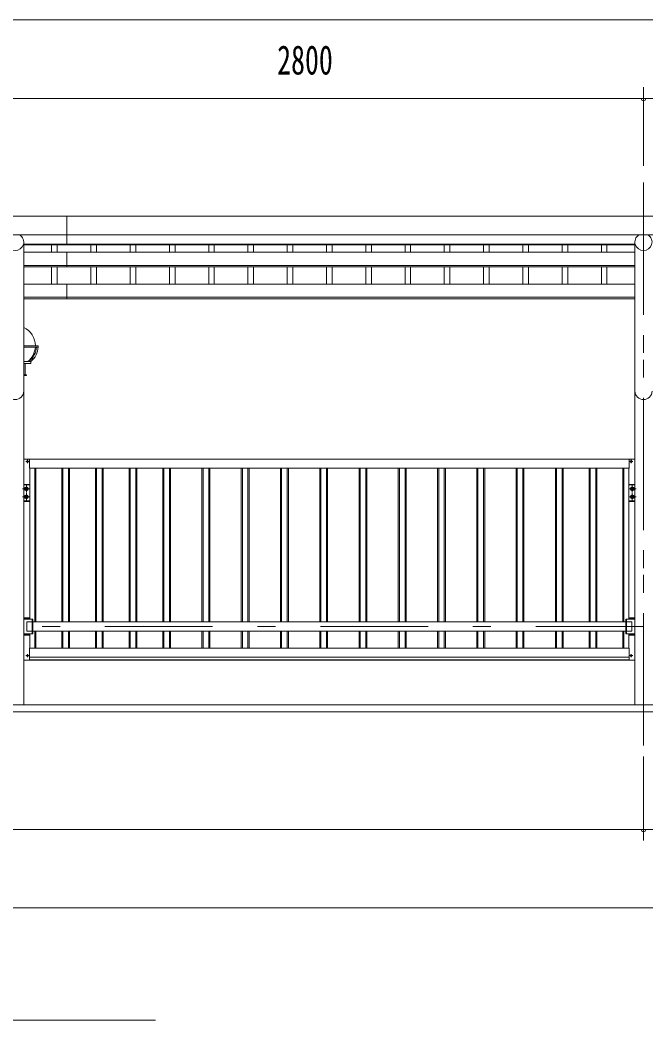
# Model space of a CAD drawing. Units: millimetres, scale not verified. Extents: x -23352 to 23352, y -10500 to 10500.
# Drawn here: x 1211 to 4001, y 420 to 4880 of the extents above; entities that cross this region are included whole.
import ezdxf
from ezdxf.enums import TextEntityAlignment as Align

# ---------------------------------------------------------------- set-up
doc = ezdxf.new("R2010")
doc.units = ezdxf.units.MM
doc.header["$LTSCALE"] = 40
doc.linetypes.add('USER3', pattern=[24, 12, -5, 2, -5])
for name, color, linetype, lineweight in [('0-0_0', 7, 'Continuous', 18), ('0-2_1-0BOLD', 7, 'Continuous', 18), ('0-3_1-2CENTER', 3, 'USER3', 18), ('0-4_1-4THIN', 4, 'Continuous', 18), ('0-5_1-5DIM', 3, 'Continuous', 18)]:
    doc.layers.add(name, color=color, linetype=linetype, lineweight=lineweight)
doc.styles.add('ＭＳ ゴシック', font='')
doc.styles.get('ＭＳ ゴシック').set_extended_font_data('MS Gothic')

msp = doc.modelspace()

# ---------------------------------------------------------------- linework, layer by layer
at = {"layer": '0-0_0'}
for p, q in [((1292.05, 3426.97), (1227.7, 3426.97)), ((1292.05, 3420.97), (1227.7, 3420.97)), ((1292.05, 3420.97), (1292.05, 3426.97)), ((1227.7, 3356.97), (1259.55, 3356.97)), ((1227.7, 3346.97), (1259.55, 3346.97)), ((1234.55, 3296.97), (1234.55, 3346.97)), ((1259.55, 3346.97), (1259.55, 3356.97)), ((1227.7, 3296.97), (1234.55, 3296.97))]:
    msp.add_line(p, q, dxfattribs=at)
for start, end in [(0, 64.91913), (308.94244, 356.17745)]:
    msp.add_arc((1189.55, 3426.97), 90, start, end, dxfattribs=at)
for centre in [(1181.55, 3426.97), (1189.55, 3426.97)]:
    msp.add_ellipse(centre, major_axis=(-102.47, 6.5), ratio=0.92312, start_param=2.3796996, end_param=3.146893, dxfattribs=at)
at = {"layer": '0-2_1-0BOLD'}
for p, q in [((-3593.45, 4004.86), (4222.55, 4004.86)), ((1419.55, 3876.47), (1419.55, 4004.86)), ((4222.55, 3921.21), (-3593.45, 3921.21)), ((1227.7, 1824.67), (1227.7, 3889.24)), ((3951.4, 3889.24), (3951.4, 1824.67)), ((1227.7, 3880.02), (3951.4, 3880.02)), ((3951.4, 3876.47), (1227.7, 3876.47)), ((1227.7, 3844.26), (3951.4, 3844.26)), ((1419.55, 3779.53), (1419.55, 3844.26)), ((1227.7, 3785.43), (3951.4, 3785.43)), ((3951.4, 3779.53), (1227.7, 3779.53)), ((3951.4, 3701.81), (1227.7, 3701.81)), ((1419.55, 3635.83), (1419.55, 3701.81)), ((1227.7, 3644.17), (3951.4, 3644.17)), ((3951.4, 3635.83), (1227.7, 3635.83)), ((1227.7, 3296.97), (1239.55, 3296.97)), ((3951.41, 2920.67), (1227.7, 2920.67)), ((1243.88, 2910.88), (1243.29, 2911.49)), ((1243.88, 2910.46), (1243.29, 2909.85)), ((1244.34, 2911.34), (1243.73, 2911.93)), ((1244.34, 2910.01), (1243.73, 2909.42)), ((1244.75, 2911.34), (1245.36, 2911.93)), ((1244.75, 2910.01), (1245.36, 2909.42)), ((1245.21, 2910.88), (1245.8, 2911.49)), ((1245.21, 2910.46), (1245.8, 2909.85)), ((1252.95, 2880.67), (1252.95, 2920.67)), ((3926.16, 2880.67), (3926.16, 2920.67)), ((3933.89, 2910.88), (3933.3, 2911.49)), ((3933.89, 2910.46), (3933.3, 2909.85)), ((3934.35, 2911.34), (3933.74, 2911.93)), ((3934.35, 2910.01), (3933.74, 2909.42)), ((3934.77, 2911.34), (3935.38, 2911.93)), ((3934.77, 2910.01), (3935.38, 2909.42)), ((3935.22, 2910.88), (3935.81, 2911.49)), ((3935.22, 2910.46), (3935.81, 2909.85)), ((3926.16, 2880.67), (1252.95, 2880.67)), ((1254.55, 2880.67), (1254.55, 2207.67)), ((3924.56, 2880.67), (3924.56, 2207.67)), ((1227.7, 2808.67), (1254.55, 2808.67)), ((1227.7, 2806.37), (1254.55, 2806.37)), ((1239.55, 2796.18), (1233.05, 2792.42)), ((1233.05, 2792.42), (1233.05, 2784.92)), ((1246.05, 2792.42), (1239.55, 2796.18)), ((3951.41, 2808.67), (3924.56, 2808.67)), ((3951.41, 2806.37), (3924.56, 2806.37)), ((3933.06, 2792.42), (3939.56, 2796.18)), ((3939.56, 2796.18), (3946.06, 2792.42)), ((3946.06, 2792.42), (3946.06, 2784.92)), ((1227.7, 2734.97), (1254.55, 2734.97)), ((1227.7, 2732.67), (1254.55, 2732.67)), ((1239.55, 2760.18), (1233.05, 2756.42)), ((1233.05, 2756.42), (1233.05, 2748.92)), ((1246.05, 2756.42), (1239.55, 2760.18)), ((3951.41, 2734.97), (3924.56, 2734.97)), ((3951.41, 2732.67), (3924.56, 2732.67)), ((3933.06, 2756.42), (3939.56, 2760.18)), ((3939.56, 2760.18), (3946.06, 2756.42)), ((3946.06, 2756.42), (3946.06, 2748.92)), ((1227.7, 2212.67), (1254.55, 2212.67)), ((1227.7, 2210.37), (1254.55, 2210.37)), ((1242.06, 2153.32), (1242.06, 2196.02)), ((1242.06, 2196.02), (1264.51, 2196.02)), ((1264.51, 2141.67), (1264.51, 2207.67)), ((3911.4, 2196.02), (1267.71, 2196.02)), ((3914.6, 2141.67), (3914.6, 2207.67)), ((3937.05, 2196.02), (3914.6, 2196.02)), ((3951.4, 2212.67), (3924.55, 2212.67)), ((3951.4, 2210.37), (3924.55, 2210.37)), ((3937.05, 2153.32), (3937.05, 2196.02)), ((1264.51, 2153.32), (1242.06, 2153.32)), ((1254.55, 2141.67), (1254.55, 2078.07)), ((1267.71, 2153.32), (3911.4, 2153.32)), ((3914.6, 2153.32), (3937.05, 2153.32)), ((3924.56, 2141.67), (3924.56, 2078.07)), ((1227.7, 2138.97), (1254.55, 2138.97)), ((1227.7, 2136.67), (1254.55, 2136.67)), ((3951.4, 2138.97), (3924.55, 2138.97)), ((3951.4, 2136.67), (3924.55, 2136.67)), ((1252.95, 2078.07), (3926.16, 2078.07)), ((1252.95, 2078.07), (1252.95, 2024.67)), ((3926.16, 2078.07), (3926.16, 2024.67)), ((3951.41, 2024.67), (1227.7, 2024.67)), ((1243.88, 2044.88), (1243.29, 2045.49)), ((1243.88, 2044.46), (1243.29, 2043.85)), ((1244.34, 2045.34), (1243.73, 2045.93)), ((1244.34, 2044.01), (1243.73, 2043.42)), ((1244.75, 2045.34), (1245.36, 2045.93)), ((1244.75, 2044.01), (1245.36, 2043.42)), ((1245.21, 2044.88), (1245.8, 2045.49)), ((1245.21, 2044.46), (1245.8, 2043.85)), ((3926.16, 2038.07), (1252.95, 2038.07)), ((3926.16, 2026.27), (1252.95, 2026.27)), ((3933.89, 2044.88), (3933.3, 2045.49)), ((3933.89, 2044.46), (3933.3, 2043.85)), ((3934.35, 2045.34), (3933.74, 2045.93)), ((3934.35, 2044.01), (3933.74, 2043.42)), ((3934.77, 2045.34), (3935.38, 2045.93)), ((3934.77, 2044.01), (3935.38, 2043.42)), ((3935.22, 2044.88), (3935.81, 2045.49)), ((3935.22, 2044.46), (3935.81, 2043.85)), ((-3810.45, 1794.67), (4439.55, 1794.67)), ((4289.55, 1824.67), (-3660.45, 1824.67))]:
    msp.add_line(p, q, dxfattribs=at)
for points in [[(1239.55, 3296.97), (1239.55, 3294.67), (1227.7, 3294.67)], [(1246.05, 2792.42), (1246.05, 2784.92), (1239.55, 2781.17), (1233.05, 2784.92)], [(3933.06, 2792.42), (3933.06, 2784.92), (3939.56, 2781.17), (3946.06, 2784.92)], [(1246.05, 2756.42), (1246.05, 2748.92), (1239.55, 2745.17), (1233.05, 2748.92)], [(3933.06, 2756.42), (3933.06, 2748.92), (3939.56, 2745.17), (3946.06, 2748.92)], [(1227.71, 2207.67), (1267.71, 2207.67), (1267.71, 2141.67), (1227.71, 2141.67)], [(3951.4, 2207.67), (3911.4, 2207.67), (3911.4, 2141.67), (3951.4, 2141.67)]]:
    msp.add_lwpolyline(points, dxfattribs=at)
for centre, radius in [((1244.55, 2910.67), 3.54), ((3934.56, 2910.67), 3.54), ((1239.55, 2788.67), 8.5), ((1239.55, 2788.67), 6.3), ((3939.56, 2788.67), 8.5), ((3939.56, 2788.67), 6.3), ((1239.55, 2752.67), 8.5), ((1239.55, 2752.67), 6.3), ((3939.56, 2752.67), 8.5), ((3939.56, 2752.67), 6.3), ((1244.55, 2044.67), 3.54), ((3934.56, 2044.67), 3.54)]:
    msp.add_circle(centre, radius, dxfattribs=at)
for centre, radius, start, end in [((1189.55, 3889.24), 38.15, 123.05154, 56.94846), ((3989.55, 3889.24), 38.15, 123.05154, 56.94846), ((1189.55, 3224.67), 38.15, 180, 0), ((3989.55, 3224.67), 38.15, 180, 0), ((1244.55, 2910.67), 1.5, 123.11206, 146.88794), ((1244.55, 2910.67), 1.5, 213.11206, 236.88794), ((1243.66, 2910.67), 0.3, 315.99959, 44.00041), ((1244.55, 2911.55), 0.3, 225.99959, 314.00041), ((1244.55, 2909.79), 0.3, 45.99959, 134.00041), ((1245.43, 2910.67), 0.3, 135.99959, 224.00041), ((1244.55, 2910.67), 1.5, 33.11206, 56.88794), ((1244.55, 2910.67), 1.5, 303.11206, 326.88794), ((3934.56, 2910.67), 1.5, 123.11206, 146.88794), ((3934.56, 2910.67), 1.5, 213.11206, 236.88794), ((3933.68, 2910.67), 0.3, 315.99959, 44.00041), ((3934.56, 2911.55), 0.3, 225.99959, 314.00041), ((3934.56, 2909.79), 0.3, 45.99959, 134.00041), ((3935.44, 2910.67), 0.3, 135.99959, 224.00041), ((3934.56, 2910.67), 1.5, 33.11206, 56.88794), ((3934.56, 2910.67), 1.5, 303.11206, 326.88794), ((1244.55, 2044.67), 1.5, 123.11206, 146.88794), ((1244.55, 2044.67), 1.5, 213.11206, 236.88794), ((1243.66, 2044.67), 0.3, 315.99959, 44.00041), ((1244.55, 2045.55), 0.3, 225.99959, 314.00041), ((1244.55, 2043.79), 0.3, 45.99959, 134.00041), ((1245.43, 2044.67), 0.3, 135.99959, 224.00041), ((1244.55, 2044.67), 1.5, 33.11206, 56.88794), ((1244.55, 2044.67), 1.5, 303.11206, 326.88794), ((3934.56, 2044.67), 1.5, 123.11206, 146.88794), ((3934.56, 2044.67), 1.5, 213.11206, 236.88794), ((3933.68, 2044.67), 0.3, 315.99959, 44.00041), ((3934.56, 2045.55), 0.3, 225.99959, 314.00041), ((3934.56, 2043.79), 0.3, 45.99959, 134.00041), ((3935.44, 2044.67), 0.3, 135.99959, 224.00041), ((3934.56, 2044.67), 1.5, 33.11206, 56.88794), ((3934.56, 2044.67), 1.5, 303.11206, 326.88794)]:
    msp.add_arc(centre, radius, start, end, dxfattribs=at)
at = {"layer": '0-3_1-2CENTER'}
for p, q in [((3989.55, 1644.67), (3989.55, 4154.87)), ((3989.55, 1644.67), (3989.55, 4154.87)), ((3989.56, 4154.67), (3989.56, 1644.67)), ((1251.63, 2910.67), (1237.47, 2910.67)), ((1244.55, 2917.75), (1244.55, 2903.59)), ((3927.48, 2910.67), (3941.64, 2910.67)), ((3934.56, 2917.75), (3934.56, 2903.59)), ((1222.55, 2788.67), (1256.55, 2788.67)), ((1239.55, 2805.67), (1239.55, 2771.67)), ((1239.55, 2769.67), (1239.55, 2735.67)), ((3956.56, 2788.67), (3922.56, 2788.67)), ((3939.56, 2805.67), (3939.56, 2771.67)), ((3939.56, 2769.67), (3939.56, 2735.67)), ((1222.55, 2752.67), (1256.55, 2752.67)), ((3956.56, 2752.67), (3922.56, 2752.67)), ((3989.55, 2174.67), (-3360.45, 2174.67)), ((1244.55, 2051.75), (1244.55, 2037.59)), ((3934.56, 2051.75), (3934.56, 2037.59)), ((1251.63, 2044.67), (1237.47, 2044.67)), ((3927.48, 2044.67), (3941.64, 2044.67))]:
    msp.add_line(p, q, dxfattribs=at)
at = {"layer": '0-4_1-4THIN'}
for p, q in [((1352.05, 3876.47), (1352.05, 3844.26)), ((1377.05, 3844.26), (1377.05, 3876.47)), ((1527.05, 3844.26), (1527.05, 3876.47)), ((1552.05, 3876.47), (1552.05, 3844.26)), ((1702.05, 3876.47), (1702.05, 3844.26)), ((1727.05, 3844.26), (1727.05, 3876.47)), ((1877.05, 3844.26), (1877.05, 3876.47)), ((1902.05, 3876.47), (1902.05, 3844.26)), ((2052.05, 3876.47), (2052.05, 3844.26)), ((2077.05, 3844.26), (2077.05, 3876.47)), ((2227.05, 3844.26), (2227.05, 3876.47)), ((2252.05, 3876.47), (2252.05, 3844.26)), ((2402.05, 3876.47), (2402.05, 3844.26)), ((2427.05, 3844.26), (2427.05, 3876.47)), ((2577.05, 3844.26), (2577.05, 3876.47)), ((2602.05, 3876.47), (2602.05, 3844.26)), ((2752.05, 3876.47), (2752.05, 3844.26)), ((2777.05, 3844.26), (2777.05, 3876.47)), ((2927.05, 3844.26), (2927.05, 3876.47)), ((2952.05, 3876.47), (2952.05, 3844.26)), ((3102.05, 3876.47), (3102.05, 3844.26)), ((3127.05, 3844.26), (3127.05, 3876.47)), ((3277.05, 3844.26), (3277.05, 3876.47)), ((3302.05, 3876.47), (3302.05, 3844.26)), ((3452.05, 3876.47), (3452.05, 3844.26)), ((3477.05, 3844.26), (3477.05, 3876.47)), ((3627.05, 3844.26), (3627.05, 3876.47)), ((3652.05, 3876.47), (3652.05, 3844.26)), ((3802.05, 3876.47), (3802.05, 3844.26)), ((3827.05, 3844.26), (3827.05, 3876.47)), ((1352.05, 3779.53), (1352.05, 3701.81)), ((1377.05, 3701.81), (1377.05, 3779.53)), ((1527.05, 3701.81), (1527.05, 3779.53)), ((1552.05, 3779.53), (1552.05, 3701.81)), ((1702.05, 3779.53), (1702.05, 3701.81)), ((1727.05, 3701.81), (1727.05, 3779.53)), ((1877.05, 3701.81), (1877.05, 3779.53)), ((1902.05, 3779.53), (1902.05, 3701.81)), ((2052.05, 3779.53), (2052.05, 3701.81)), ((2077.05, 3701.81), (2077.05, 3779.53)), ((2227.05, 3701.81), (2227.05, 3779.53)), ((2252.05, 3779.53), (2252.05, 3701.81)), ((2402.05, 3779.53), (2402.05, 3701.81)), ((2427.05, 3701.81), (2427.05, 3779.53)), ((2577.05, 3701.81), (2577.05, 3779.53)), ((2602.05, 3779.53), (2602.05, 3701.81)), ((2752.05, 3779.53), (2752.05, 3701.81)), ((2777.05, 3701.81), (2777.05, 3779.53)), ((2927.05, 3701.81), (2927.05, 3779.53)), ((2952.05, 3779.53), (2952.05, 3701.81)), ((3102.05, 3779.53), (3102.05, 3701.81)), ((3127.05, 3701.81), (3127.05, 3779.53)), ((3277.05, 3701.81), (3277.05, 3779.53)), ((3302.05, 3779.53), (3302.05, 3701.81)), ((3452.05, 3779.53), (3452.05, 3701.81)), ((3477.05, 3701.81), (3477.05, 3779.53)), ((3627.05, 3701.81), (3627.05, 3779.53)), ((3652.05, 3779.53), (3652.05, 3701.81)), ((3802.05, 3779.53), (3802.05, 3701.81)), ((3827.05, 3701.81), (3827.05, 3779.53)), ((1277.05, 2880.67), (1277.05, 2196.02)), ((1277.05, 2880.67), (1277.05, 2196.02)), ((1282.05, 2880.67), (1282.05, 2196.02)), ((1282.05, 2880.67), (1282.05, 2196.02)), ((1397.05, 2880.67), (1397.05, 2196.02)), ((1402.05, 2880.67), (1402.05, 2196.02)), ((1427.05, 2880.67), (1427.05, 2196.02)), ((1432.05, 2880.67), (1432.05, 2196.02)), ((1547.05, 2880.67), (1547.05, 2196.02)), ((1552.05, 2880.67), (1552.05, 2196.02)), ((1577.05, 2880.67), (1577.05, 2196.02)), ((1582.05, 2880.67), (1582.05, 2196.02)), ((1697.05, 2880.67), (1697.05, 2196.02)), ((1702.05, 2880.67), (1702.05, 2196.02)), ((1727.05, 2880.67), (1727.05, 2196.02)), ((1732.05, 2880.67), (1732.05, 2196.02)), ((1847.05, 2880.67), (1847.05, 2196.02)), ((1852.05, 2880.67), (1852.05, 2196.02)), ((1877.05, 2880.67), (1877.05, 2196.02)), ((1882.05, 2880.67), (1882.05, 2196.02)), ((2022.05, 2880.67), (2022.05, 2196.02)), ((2027.05, 2880.67), (2027.05, 2196.02)), ((2052.05, 2880.67), (2052.05, 2196.02)), ((2057.05, 2880.67), (2057.05, 2196.02)), ((2197.05, 2880.67), (2197.05, 2196.02)), ((2202.05, 2880.67), (2202.05, 2196.02)), ((2227.05, 2880.67), (2227.05, 2196.02)), ((2232.05, 2880.67), (2232.05, 2196.02)), ((2372.05, 2880.67), (2372.05, 2196.02)), ((2377.05, 2880.67), (2377.05, 2196.02)), ((2402.05, 2880.67), (2402.05, 2196.02)), ((2407.05, 2880.67), (2407.05, 2196.02)), ((2547.05, 2880.67), (2547.05, 2196.02)), ((2552.05, 2880.67), (2552.05, 2196.02)), ((2577.05, 2880.67), (2577.05, 2196.02)), ((2582.05, 2880.67), (2582.05, 2196.02)), ((2722.05, 2880.67), (2722.05, 2196.02)), ((2727.05, 2880.67), (2727.05, 2196.02)), ((2752.05, 2880.67), (2752.05, 2196.02)), ((2757.05, 2880.67), (2757.05, 2196.02)), ((2897.05, 2880.67), (2897.05, 2196.02)), ((2902.05, 2880.67), (2902.05, 2196.02)), ((2927.05, 2880.67), (2927.05, 2196.02)), ((2932.05, 2880.67), (2932.05, 2196.02)), ((3072.05, 2880.67), (3072.05, 2196.02)), ((3077.05, 2880.67), (3077.05, 2196.02)), ((3102.05, 2880.67), (3102.05, 2196.02)), ((3107.05, 2880.67), (3107.05, 2196.02)), ((3247.05, 2880.67), (3247.05, 2196.02)), ((3252.05, 2880.67), (3252.05, 2196.02)), ((3277.05, 2880.67), (3277.05, 2196.02)), ((3282.05, 2880.67), (3282.05, 2196.02)), ((3422.05, 2880.67), (3422.05, 2196.02)), ((3427.05, 2880.67), (3427.05, 2196.02)), ((3452.05, 2880.67), (3452.05, 2196.02)), ((3457.05, 2880.67), (3457.05, 2196.02)), ((3597.05, 2880.67), (3597.05, 2196.02)), ((3602.05, 2880.67), (3602.05, 2196.02)), ((3627.05, 2880.67), (3627.05, 2196.02)), ((3632.05, 2880.67), (3632.05, 2196.02)), ((3747.05, 2880.67), (3747.05, 2196.02)), ((3752.05, 2880.67), (3752.05, 2196.02)), ((3777.05, 2880.67), (3777.05, 2196.02)), ((3782.05, 2880.67), (3782.05, 2196.02)), ((3897.06, 2880.67), (3897.06, 2196.02)), ((3902.06, 2880.67), (3902.06, 2196.02)), ((1277.05, 2153.32), (1277.05, 2078.07)), ((1277.05, 2153.32), (1277.05, 2078.07)), ((1282.05, 2153.32), (1282.05, 2078.07)), ((1282.05, 2153.32), (1282.05, 2078.07)), ((1397.05, 2153.32), (1397.05, 2078.07)), ((1402.05, 2153.32), (1402.05, 2078.07)), ((1427.05, 2153.32), (1427.05, 2078.07)), ((1432.05, 2153.32), (1432.05, 2078.07)), ((1547.05, 2153.32), (1547.05, 2078.07)), ((1552.05, 2153.32), (1552.05, 2078.07)), ((1577.05, 2153.32), (1577.05, 2078.07)), ((1582.05, 2153.32), (1582.05, 2078.07)), ((1697.05, 2153.32), (1697.05, 2078.07)), ((1702.05, 2153.32), (1702.05, 2078.07)), ((1727.05, 2153.32), (1727.05, 2078.07)), ((1732.05, 2153.32), (1732.05, 2078.07)), ((1847.05, 2153.32), (1847.05, 2078.07)), ((1852.05, 2153.32), (1852.05, 2078.07)), ((1877.05, 2153.32), (1877.05, 2078.07)), ((1882.05, 2153.32), (1882.05, 2078.07)), ((2022.05, 2153.32), (2022.05, 2078.07)), ((2027.05, 2153.32), (2027.05, 2078.07)), ((2052.05, 2153.32), (2052.05, 2078.07)), ((2057.05, 2153.32), (2057.05, 2078.07)), ((2197.05, 2153.32), (2197.05, 2078.07)), ((2202.05, 2153.32), (2202.05, 2078.07)), ((2227.05, 2153.32), (2227.05, 2078.07)), ((2232.05, 2153.32), (2232.05, 2078.07)), ((2372.05, 2153.32), (2372.05, 2078.07)), ((2377.05, 2153.32), (2377.05, 2078.07)), ((2402.05, 2153.32), (2402.05, 2078.07)), ((2407.05, 2153.32), (2407.05, 2078.07)), ((2547.05, 2153.32), (2547.05, 2078.07)), ((2552.05, 2153.32), (2552.05, 2078.07)), ((2577.05, 2153.32), (2577.05, 2078.07)), ((2582.05, 2153.32), (2582.05, 2078.07)), ((2722.05, 2153.32), (2722.05, 2078.07)), ((2727.05, 2153.32), (2727.05, 2078.07)), ((2752.05, 2153.32), (2752.05, 2078.07)), ((2757.05, 2153.32), (2757.05, 2078.07)), ((2897.05, 2153.32), (2897.05, 2078.07)), ((2902.05, 2153.32), (2902.05, 2078.07)), ((2927.05, 2153.32), (2927.05, 2078.07)), ((2932.05, 2153.32), (2932.05, 2078.07)), ((3072.05, 2153.32), (3072.05, 2078.07)), ((3077.05, 2153.32), (3077.05, 2078.07)), ((3102.05, 2153.32), (3102.05, 2078.07)), ((3107.05, 2153.32), (3107.05, 2078.07)), ((3247.05, 2153.32), (3247.05, 2078.07)), ((3252.05, 2153.32), (3252.05, 2078.07)), ((3277.05, 2153.32), (3277.05, 2078.07)), ((3282.05, 2153.32), (3282.05, 2078.07)), ((3422.05, 2153.32), (3422.05, 2078.07)), ((3427.05, 2153.32), (3427.05, 2078.07)), ((3452.05, 2153.32), (3452.05, 2078.07)), ((3457.05, 2153.32), (3457.05, 2078.07)), ((3597.05, 2153.32), (3597.05, 2078.07)), ((3602.05, 2153.32), (3602.05, 2078.07)), ((3627.05, 2153.32), (3627.05, 2078.07)), ((3632.05, 2153.32), (3632.05, 2078.07)), ((3747.05, 2153.32), (3747.05, 2078.07)), ((3752.05, 2153.32), (3752.05, 2078.07)), ((3777.05, 2153.32), (3777.05, 2078.07)), ((3782.05, 2153.32), (3782.05, 2078.07)), ((3897.06, 2153.32), (3897.06, 2078.07)), ((3902.06, 2153.32), (3902.06, 2078.07))]:
    msp.add_line(p, q, dxfattribs=at)
at = {"layer": '0-5_1-5DIM'}
for p, q in [((4222.56, 4879.67), (-3593.45, 4879.67)), ((4222.56, 4879.67), (-3593.45, 4879.67)), ((3989.55, 4229.67), (3989.55, 4579.68)), ((3989.56, 4579.68), (3989.56, 4229.67)), ((-3985.95, 4529.67), (4615.06, 4529.67)), ((1189.55, 4529.67), (3989.55, 4529.67)), ((3999.56, 4529.67), (3979.56, 4529.67)), ((3999.56, 4529.67), (3979.56, 4529.67)), ((3989.55, 1594.67), (3989.55, 1219.67)), ((4682.06, 1269.67), (-4052.95, 1269.67)), ((-3360.45, 1269.67), (3989.55, 1269.67)), ((3999.55, 1269.67), (3979.55, 1269.67)), ((-3660.45, 919.67), (4289.56, 919.67)), ((-3660.45, 919.67), (4289.56, 919.67)), ((-1185.44, 419.67), (1814.56, 419.67))]:
    msp.add_line(p, q, dxfattribs=at)
for centre in [(3989.56, 4529.67), (3989.56, 4529.67), (3989.55, 1269.67)]:
    msp.add_arc(centre, 10, 180, 0, dxfattribs=at)

# ---------------------------------------------------------------- texts
at = {"layer": '0-5_1-5DIM', "color": 7, "style": 'ＭＳ ゴシック', "width": 0.7}
msp.add_text('2800', height=130.2, dxfattribs=at).set_placement((2357.05, 4597.44), align=Align.BOTTOM_LEFT)

doc.saveas('drawing.dxf')
